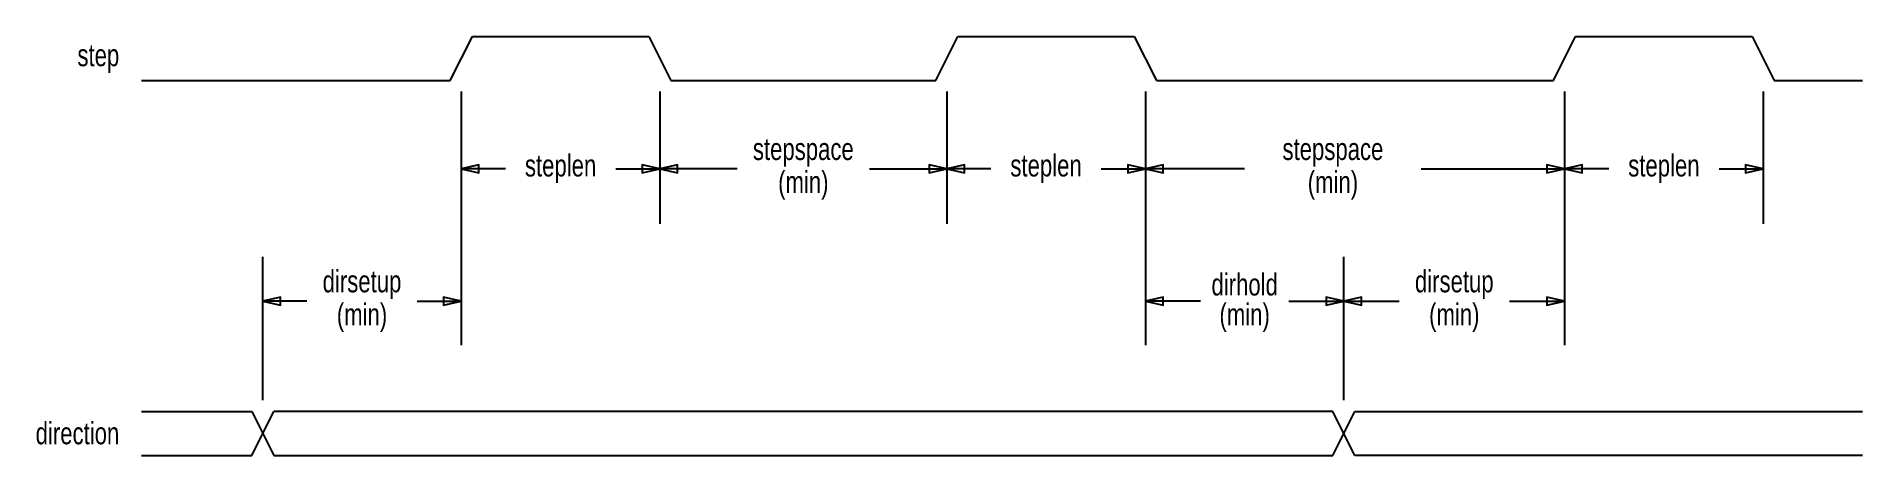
# Model space of a CAD drawing. Header units: millimetres. Extents: x -93 to 32, y 3 to 32.
import ezdxf

# ---------------------------------------------------------------- set-up
doc = ezdxf.new("R2010")
doc.units = ezdxf.units.MM
doc.layers.add('STANDARD', color=7, linetype='CONTINUOUS', lineweight=25)
doc.styles.get("Standard").update_dxf_attribs({"font": 'txt', "width": 0.75})

msp = doc.modelspace()

# ---------------------------------------------------------------- linework, layer by layer
at = {"layer": 'STANDARD', "color": 7}
for p, q in [((-64.38, 28.51), (-62.88, 31.51)), ((-62.88, 31.51), (-50.88, 31.51)), ((-50.88, 31.51), (-49.38, 28.51)), ((-31.38, 28.51), (-29.88, 31.51)), ((-29.88, 31.51), (-17.88, 31.51)), ((-17.88, 31.51), (-16.38, 28.51)), ((10.62, 28.51), (12.12, 31.51)), ((12.12, 31.51), (24.12, 31.51)), ((24.12, 31.51), (25.62, 28.51)), ((-85.38, 28.51), (-64.38, 28.51)), ((-63.63, 27.76), (-63.63, 10.51)), ((-50.13, 27.76), (-50.13, 18.76)), ((-49.38, 28.51), (-31.38, 28.51)), ((-30.63, 27.76), (-30.63, 18.76)), ((-17.13, 27.76), (-17.13, 10.51)), ((-16.38, 28.51), (10.62, 28.51)), ((11.37, 27.76), (11.37, 10.51)), ((24.87, 27.76), (24.87, 18.76)), ((25.62, 28.51), (31.62, 28.51)), ((-60.63, 22.51), (-63.63, 22.51)), ((-53.13, 22.51), (-50.13, 22.51)), ((-44.88, 22.51), (-50.13, 22.51)), ((-35.88, 22.51), (-30.63, 22.51)), ((-27.63, 22.51), (-30.63, 22.51)), ((-20.13, 22.51), (-17.13, 22.51)), ((-10.38, 22.51), (-17.13, 22.51)), ((1.62, 22.51), (11.37, 22.51)), ((14.37, 22.51), (11.37, 22.51)), ((21.87, 22.51), (24.87, 22.51)), ((-77.13, 6.76), (-77.13, 16.51)), ((-3.63, 6.76), (-3.63, 16.51)), ((-74.13, 13.51), (-77.13, 13.51)), ((-66.63, 13.51), (-63.63, 13.51)), ((-13.38, 13.51), (-17.13, 13.51)), ((-7.38, 13.51), (-3.63, 13.51)), ((-3.63, 13.51), (0.12, 13.51)), ((7.62, 13.51), (11.37, 13.51)), ((-85.38, 6.01), (-77.88, 6.01)), ((-77.88, 3.01), (-76.38, 6.01)), ((-77.88, 6.01), (-76.38, 3.01)), ((-4.38, 6.01), (-76.38, 6.01)), ((-4.38, 3.01), (-2.88, 6.01)), ((-2.88, 3.01), (-4.38, 6.01)), ((-2.88, 6.01), (31.62, 6.01)), ((-85.38, 3.01), (-77.88, 3.01)), ((-76.38, 3.01), (-4.38, 3.01)), ((31.62, 3.01), (-2.88, 3.01))]:
    msp.add_line(p, q, dxfattribs=at)
for points in [[(-63.63, 22.51), (-62.43, 22.24), (-62.43, 22.77), (-63.63, 22.51)], [(-50.13, 22.51), (-51.33, 22.77), (-51.33, 22.24), (-50.13, 22.51)], [(-50.13, 22.51), (-48.93, 22.24), (-48.93, 22.77), (-50.13, 22.51)], [(-30.63, 22.51), (-31.83, 22.77), (-31.83, 22.24), (-30.63, 22.51)], [(-30.63, 22.51), (-29.43, 22.24), (-29.43, 22.77), (-30.63, 22.51)], [(-17.13, 22.51), (-18.33, 22.77), (-18.33, 22.24), (-17.13, 22.51)], [(-17.13, 22.51), (-15.93, 22.24), (-15.93, 22.77), (-17.13, 22.51)], [(11.37, 22.51), (10.17, 22.77), (10.17, 22.24), (11.37, 22.51)], [(11.37, 22.51), (12.57, 22.24), (12.57, 22.77), (11.37, 22.51)], [(24.87, 22.51), (23.67, 22.77), (23.67, 22.24), (24.87, 22.51)], [(-77.13, 13.51), (-75.93, 13.24), (-75.93, 13.77), (-77.13, 13.51)], [(-63.63, 13.51), (-64.83, 13.77), (-64.83, 13.24), (-63.63, 13.51)], [(-17.13, 13.51), (-15.93, 13.24), (-15.93, 13.77), (-17.13, 13.51)], [(-3.63, 13.51), (-4.83, 13.77), (-4.83, 13.24), (-3.63, 13.51)], [(-3.63, 13.51), (-2.43, 13.24), (-2.43, 13.77), (-3.63, 13.51)], [(11.37, 13.51), (10.17, 13.77), (10.17, 13.24), (11.37, 13.51)]]:
    msp.add_lwpolyline(points, dxfattribs=at)

# ---------------------------------------------------------------- texts
at = {"layer": 'STANDARD', "color": 7, "char_height": 1.5, "width": 1500}
for s, insert, attachment_point in [('step', (-86.88, 30.01), 6), ('stepspace', (-40.38, 23.63), 5), ('stepspace', (-4.38, 23.63), 5), ('steplen', (-56.88, 22.51), 5), ('(min)', (-40.38, 21.38), 5), ('steplen', (-23.88, 22.51), 5), ('(min)', (-4.38, 21.38), 5), ('steplen', (18.12, 22.51), 5), ('dirsetup', (-70.38, 14.63), 5), ('dirhold', (-10.38, 14.63), 5), ('dirsetup', (3.87, 14.63), 5), ('(min)', (-70.38, 12.38), 5), ('(min)', (-10.38, 12.38), 5), ('(min)', (3.87, 12.38), 5), ('direction', (-86.88, 4.51), 6)]:
    msp.add_mtext(s, dxfattribs=dict(at, insert=insert, attachment_point=attachment_point))

doc.saveas('drawing.dxf')
